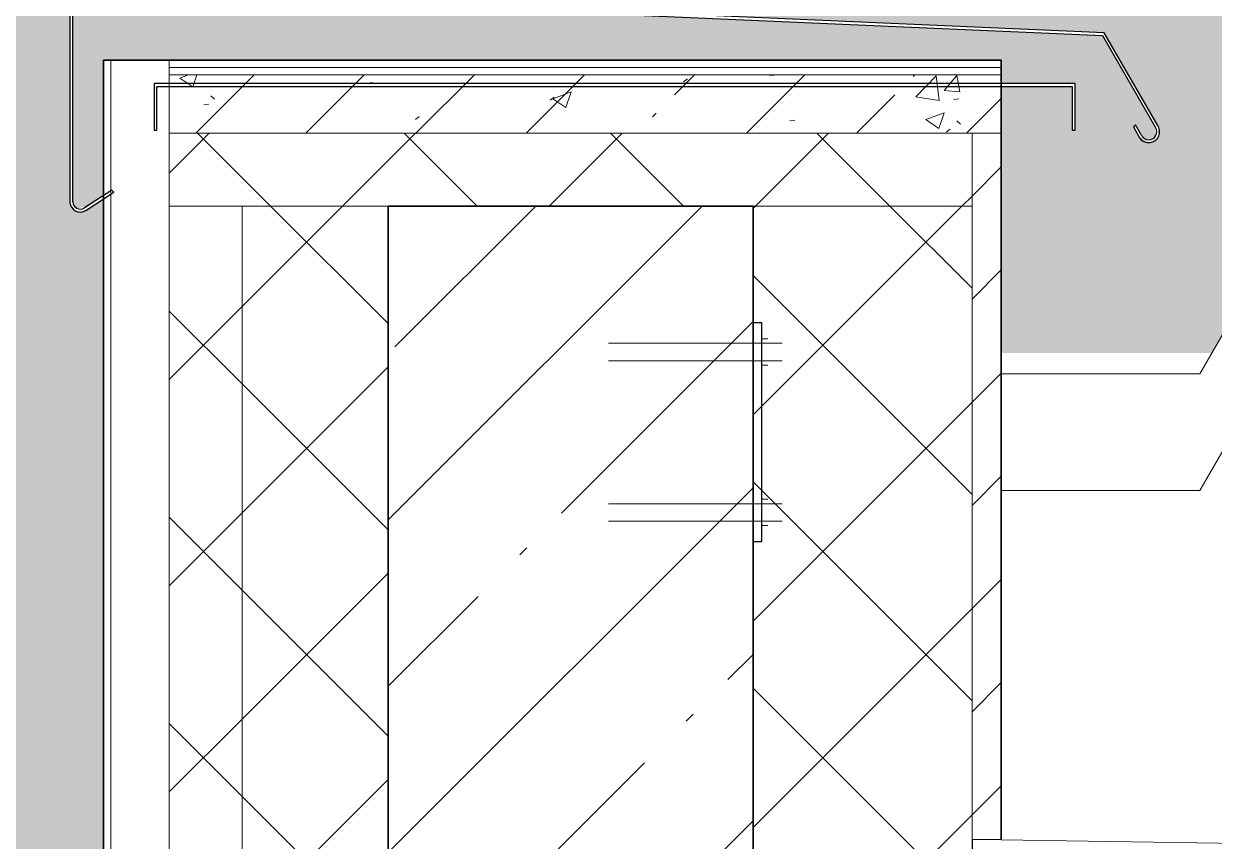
# Model space of a CAD drawing. Header units: millimetres. Extents: x -2128 to 116635, y -18248 to 18481.
# Drawn here: x 110536 to 111351, y 4465 to 5025 of the extents above; entities that cross this region are included whole.
import ezdxf

# ---------------------------------------------------------------- set-up
doc = ezdxf.new("R2010")
doc.units = ezdxf.units.MM
for name, color, linetype, lineweight in [('A-FLOR-1', 7, 'Continuous', 35), ('A-FLOR-MCUT', 7, 'Continuous', 5), ('A-FLOR-PATT-1', 7, 'Continuous', 5), ('A-GENM', 7, 'Continuous', 9), ('A-GENM-1', 7, 'Continuous', 25), ('A-ROOF', 7, 'Continuous', 9), ('A-ROOF-1', 7, 'Continuous', 25), ('A-WALL', 7, 'Continuous', 5), ('A-WALL-1', 7, 'Continuous', 35), ('A-WALL-PATT', 7, 'Continuous', 5), ('I-WALL-1', 7, 'Continuous', 35), ('Ограждение', 7, 'Continuous', 9), ('Ограждение-1', 7, 'Continuous', 25)]:
    doc.layers.add(name, color=color, linetype=linetype, lineweight=lineweight)
pattern_1 = [(45, (108537.23, 4946), (-70.7107, 70.7107), []), (135, (108537.23, 4946), (-70.7107, -70.7107), [])]

# ---------------------------------------------------------------- blocks, each defined once
blk = doc.blocks.new('парапет9 - парапет-22867712-АР2_Фасад в А-Г копия 1')
at = {"layer": 'A-GENM-1'}
for p, q in [((6490.5, 5018.89), (5782, 5050.02)), ((5782, 5050.02), (5782, 4903.03)), ((5784, 4903.03), (5784, 5047.93)), ((5784, 5047.93), (6489.31, 5016.94)), ((6489.31, 5016.94), (6525.77, 4953.8)), ((6527.5, 4954.8), (6490.5, 5018.89)), ((6470.64, 4984), (5839.64, 4984)), ((5839.64, 4984), (5839.64, 4952)), ((6470.64, 4952), (6470.64, 4984)), ((5841.64, 4952), (5841.64, 4982)), ((5841.64, 4982), (6468.64, 4982)), ((6468.64, 4982), (6468.64, 4952)), ((5839.64, 4952), (5841.64, 4952)), ((6468.64, 4952), (6470.64, 4952)), ((6511.96, 4955.72), (6510.49, 4954.26)), ((6510.49, 4954.26), (6514.51, 4947.3)), ((6516.24, 4948.3), (6511.96, 4955.72)), ((5810.72, 4910.96), (5791.91, 4898.74)), ((5793, 4897.06), (5812.17, 4909.51)), ((5812.17, 4909.51), (5810.72, 4910.96))]:
    blk.add_line(p, q, dxfattribs=at)
for centre, radius, start, end in [((6521.01, 4951.05), 7.5, 210, 30), ((6521.01, 4951.05), 5.5, 210, 30), ((5789.12, 4903.03), 7.12, 180, 303), ((5789.12, 4903.03), 5.12, 180, 303)]:
    blk.add_arc(centre, radius, start, end, dxfattribs=at)
blk = doc.blocks.new('О_Общий_Пластина_Вырез наклонный_Прокат_ГОСТ 103-2006_ГОСТ 82-70 - О_Общий_Пластина_Вырез наклонный_Прокат_ГОСТ 103-2006_ГОСТ 82-70-31027893-АР2_Фасад в А-Г копия 1')
at = {"layer": 'Ограждение'}
for p, q in [((6621.36, 4898.21), (6556, 4785)), ((6556, 4705), (6656, 4878.21)), ((6556, 4785), (6420, 4785)), ((6420, 4705), (6556, 4705))]:
    blk.add_line(p, q, dxfattribs=at)
blk = doc.blocks.new('ОГР_Влож_Анкер клиновой - ОГР_Влож_Анкер клиновой МКТ В 12-10-25_105-30966006-АР2_Фасад в А-Г копия 1')
at = {"layer": 'Ограждение'}
for p, q in [((6270, 4806), (6151, 4806)), ((6260, 4809), (6256, 4809)), ((6151, 4794), (6270, 4794)), ((6256, 4791), (6260, 4791))]:
    blk.add_line(p, q, dxfattribs=at)
blk = doc.blocks.new('ОГР_Влож_Полоса_Трапеция прямоугольная_Прокат_ГОСТ 103-2006 - ОГР_Влож_Полоса_Трапеция прямоугольная_Прокат_ГОСТ 103-2006-30966422-АР2_Фасад в А-Г копия 1')
at = {"layer": 'Ограждение-1'}
for p, q in [((6256, 4820), (6250, 4820)), ((6250, 4820), (6250, 4670)), ((6256, 4670), (6256, 4820)), ((6250, 4670), (6256, 4670))]:
    blk.add_line(p, q, dxfattribs=at)

msp = doc.modelspace()

# ---------------------------------------------------------------- hatches: boundary and pattern name
at = {"layer": 'A-FLOR-PATT-1'}
h = msp.add_hatch(dxfattribs=at)
h.set_pattern_fill('FP_90', color=256, style=0, pattern_type=2)
h.set_pattern_definition([(45, (108537.23, 4946), (-75.434, 75.434), [106.68, -17.78, 3.556, -17.78]), (45, (108537.23, 5021.39), (-75.434, 75.434), []), (50, (108537.23, 4946), (127.5292, -11.1576), [13.335, -146.685]), (355, (108537.23, 4946), (-24.6697, 133.74), [10.668, -117.348]), (100.451, (108547.85, 4945.07), (102.86, 122.582), [11.333, -124.663]), (46.184, (108537.23, 4981.56), (189.755, -29.43), [20.003, -220.028]), (96.636, (108553.04, 4979.1), (166.182, 173.2), [17, -186.995]), (351.184, (108537.23, 4981.56), (166.184, 173.198), [16.002, -176.022]), (21, (108555.01, 4972.67), (106.1303, -71.586), [13.335, -146.685]), (326, (108555.01, 4972.67), (43.262, 128.932), [10.668, -117.348]), (71.451, (108563.85, 4966.7), (149.392, 57.345), [11.333, -124.663]), (37.5, (108537.227, 4946), (2.1622, 59.18836), [3.353, -112.573, 3.353, -115.773, -117.792]), (37.5, (108537.227, 4946), (2.1622, 59.18836), [-235.052, 3.353, -114.44]), (7.5, (108537.23, 4946), (46.7739, 70.1262), [3.353, -64.567, 3.353, -109.906, -44.895]), (7.5, (108537.23, 4946), (46.7739, 70.1262), [-181.178, 3.353, -41.542]), (327.5, (108497.58, 4946), (94.9137, -4.0101), [3.353, -41.097, 3.353, -135.331, -184.023]), (327.5, (108497.58, 4946), (94.9137, -4.0101), [-183.134, 3.353, -180.67]), (317.5, (108479.8, 4946), (103.6906, 17.7988), [3.353, -54.432, 3.353, -88.748, -130.683]), (317.5, (108479.8, 4946), (103.6906, 17.7988), [-149.885, 3.353, -127.33])])
h.paths.add_polyline_path([(110903.43, 4950), (111205.17, 4950), (111205.17, 4982), (111201.17, 4982), (111202.17, 4984), (111205.17, 4984), (111205.17, 4990), (110635.17, 4990), (110635.17, 4950), (110835.17, 4950)], flags=0)
h = msp.add_hatch(dxfattribs=at)
h.set_pattern_fill('FP_87', color=256, style=0, pattern_type=2)
h.set_pattern_definition(pattern_1)
h.paths.add_polyline_path([(110675.17, 4900), (111185.17, 4900), (111185.17, 4950), (110635.17, 4950), (110635.17, 4900)], flags=0)
at = {"layer": 'A-WALL-PATT'}
h = msp.add_hatch(dxfattribs=at)
h.set_pattern_fill('FP_85', color=256, style=0, pattern_type=2)
h.set_pattern_definition([(180, (115235.17, 4271), (-2e-14, -154), [125, -137]), (90, (115235.17, 4206), (-262, 2e-14), [65, -89]), (180, (115235.17, 4206), (-2e-14, -154), [125, -137]), (90, (115247.17, 4206), (-262, 2e-14), [65, -89]), (180, (115372.17, 4206), (-2e-14, -154), [125, -137]), (180, (115372.17, 4271), (-2e-14, -154), [125, -137]), (90, (115116.17, 4283), (-262, 2e-14), [65, -89]), (90, (115366.17, 4283), (-262, 2e-14), [65, -89]), (0, (115116.17, 4283), (0, -154), [250, -12]), (0, (115116.17, 4348), (0, -154), [250, -12])])
h.paths.add_polyline_path([(108085.17, 4200), (110590.17, 4200), (110590.17, 4904.86), (110577.08, 4897.02), (110570.9, 4896.78), (110567.18, 4903.03), (110567.18, 5050.02), (111275.67, 5018.89), (111312.68, 4953.8), (111312.68, 4947.3), (111306.18, 4943.55), (111299.11, 4948.3), (111296.2, 4954.8), (111297.66, 4954.8), (111303.15, 4947.3), (111306.18, 4945.55), (111310.94, 4948.3), (111310.37, 4954.8), (111274.49, 5016.94), (110569.18, 5047.93), (110569.18, 4903.03), (110571.85, 4898.54), (110578.17, 4899.45), (110590.17, 4907.24), (110590.17, 5000), (111205.17, 5000), (111205.17, 4984), (111255.81, 4984), (111255.81, 4952), (111253.81, 4952), (111253.81, 4982), (111205.17, 4982), (111205.17, 4799.21), (111349.38, 4799.21), (111427.45, 4932.21), (111443.67, 4922.85), (111631.35, 5247.61), (111648.67, 5237.61), (111395.57, 4799.21), (114987.17, 4800), (114987.17, 8400), (108085.17, 8400), (108085.17, 4900)], flags=0)
h.paths.add_polyline_path([(111422.58, 4892.3), (111439.58, 4921.75), (111427.45, 4928.75), (111410.45, 4899.3), (111412.35, 4898.21)], flags=0)
h.paths.add_polyline_path([(111657.61, 5232.61), (111622.97, 5252.61), (111632.97, 5269.93), (111667.61, 5249.93), (111659.98, 5236.7)], flags=0)
h.paths.add_polyline_path([(111656.52, 5236.7), (111663.52, 5248.83), (111634.07, 5265.83), (111627.07, 5253.7), (111648.67, 5241.23)], flags=0)
h = msp.add_hatch(dxfattribs=at)
h.set_pattern_fill('FP_89', color=256, style=0, pattern_type=2)
h.set_pattern_definition([(45, (108537.227, 4946), (-35.3553, 35.3553), [])])
h.paths.add_polyline_path([(111205.17, 4465.45), (111205.17, 4950), (111185.17, 4950), (111185.17, 4465.75)], flags=0)
h = msp.add_hatch(dxfattribs=at)
h.set_pattern_fill('FP_87', color=256, style=0, pattern_type=2)
h.set_pattern_definition(pattern_1)
h.paths.add_polyline_path([(110685.17, 3900), (110685.17, 4900), (110635.17, 4900), (110635.17, 3900)], flags=0)
h = msp.add_hatch(dxfattribs=at)
h.set_pattern_fill('FP_87', color=256, style=0, pattern_type=2)
h.set_pattern_definition(pattern_1)
h.paths.add_polyline_path([(110785.17, 3900), (110785.17, 4900), (110685.17, 4900), (110685.17, 3900), (110689.21, 3900)], flags=0)
h = msp.add_hatch(dxfattribs=at)
h.set_pattern_fill('FP_88', color=256, style=0, pattern_type=2)
h.set_pattern_definition([(45, (108537.23, 4946), (-114.049, 114.049), []), (45, (108651.28, 4946), (-114.049, 114.049), [201.612, -40.322, 6.706, -33.617])])
h.paths.add_polyline_path([(111035.17, 4120), (111035.17, 4900), (110785.17, 4900), (110785.17, 4120), (110817.48, 4120)], flags=0)
h = msp.add_hatch(dxfattribs=at)
h.set_pattern_fill('FP_87', color=256, style=0, pattern_type=2)
h.set_pattern_definition(pattern_1)
h.paths.add_polyline_path([(111064.32, 4320), (111185.17, 4320), (111185.17, 4900), (111035.17, 4900), (111035.17, 4320)], flags=0)

# ---------------------------------------------------------------- linework, layer by layer
at = {"layer": 'A-FLOR-1'}
for p, q in [((111205.17, 5000), (110635.17, 5000)), ((111205.17, 4950), (111205.17, 5000))]:
    msp.add_line(p, q, dxfattribs=at)
at = {"layer": 'A-FLOR-MCUT'}
for p, q in [((110635.17, 5000), (110635.17, 4900)), ((111205.17, 4995), (110635.17, 4995)), ((111205.17, 4990), (110635.17, 4990)), ((111205.17, 4950), (110635.17, 4950)), ((111185.17, 4900), (111185.17, 4950))]:
    msp.add_line(p, q, dxfattribs=at)
at = {"layer": 'A-ROOF'}
msp.add_line((113419.58, 4432.21), (111205.17, 4465.45), dxfattribs=at)
at = {"layer": 'A-ROOF-1'}
for p, q in [((111205.17, 4465.45), (111185.17, 4465.75)), ((111185.17, 4465.75), (111185.17, 4320))]:
    msp.add_line(p, q, dxfattribs=at)
at = {"layer": 'A-WALL'}
for p, q in [((110595.17, 3900), (110595.17, 5000)), ((110785.17, 4900), (110635.17, 4900)), ((110635.17, 3900), (110635.17, 4900)), ((110685.17, 3900), (110685.17, 4900)), ((111185.17, 4900), (111035.17, 4900)), ((111185.17, 4900), (111185.17, 4465.75))]:
    msp.add_line(p, q, dxfattribs=at)
at = {"layer": 'A-WALL-1'}
for p, q in [((110590.17, 5000), (110590.17, 3900)), ((110635.17, 5000), (110590.17, 5000))]:
    msp.add_line(p, q, dxfattribs=at)
at = {"layer": 'I-WALL-1'}
for p, q in [((111205.17, 4465.45), (111205.17, 4950)), ((110785.17, 4900), (110785.17, 4120)), ((111035.17, 4900), (110785.17, 4900)), ((111035.17, 4900), (111035.17, 4120))]:
    msp.add_line(p, q, dxfattribs=at)

# ---------------------------------------------------------------- block references
at = {"layer": 'A-GENM'}
msp.add_blockref('парапет9 - парапет-22867712-АР2_Фасад в А-Г копия 1', (104785.17, 0), dxfattribs=at)
at = {"layer": 'Ограждение'}
for name, p in [('О_Общий_Пластина_Вырез наклонный_Прокат_ГОСТ 103-2006_ГОСТ 82-70 - О_Общий_Пластина_Вырез наклонный_Прокат_ГОСТ 103-2006_ГОСТ 82-70-31027893-АР2_Фасад в А-Г копия 1', (104785.17, 0)), ('ОГР_Влож_Полоса_Трапеция прямоугольная_Прокат_ГОСТ 103-2006 - ОГР_Влож_Полоса_Трапеция прямоугольная_Прокат_ГОСТ 103-2006-30966422-АР2_Фасад в А-Г копия 1', (104785.17, 0)), ('ОГР_Влож_Анкер клиновой - ОГР_Влож_Анкер клиновой МКТ В 12-10-25_105-30966006-АР2_Фасад в А-Г копия 1', (104785.17, 0)), ('ОГР_Влож_Анкер клиновой - ОГР_Влож_Анкер клиновой МКТ В 12-10-25_105-30966006-АР2_Фасад в А-Г копия 1', (104785.17, -110))]:
    msp.add_blockref(name, p, dxfattribs=at)

doc.saveas('drawing.dxf')
